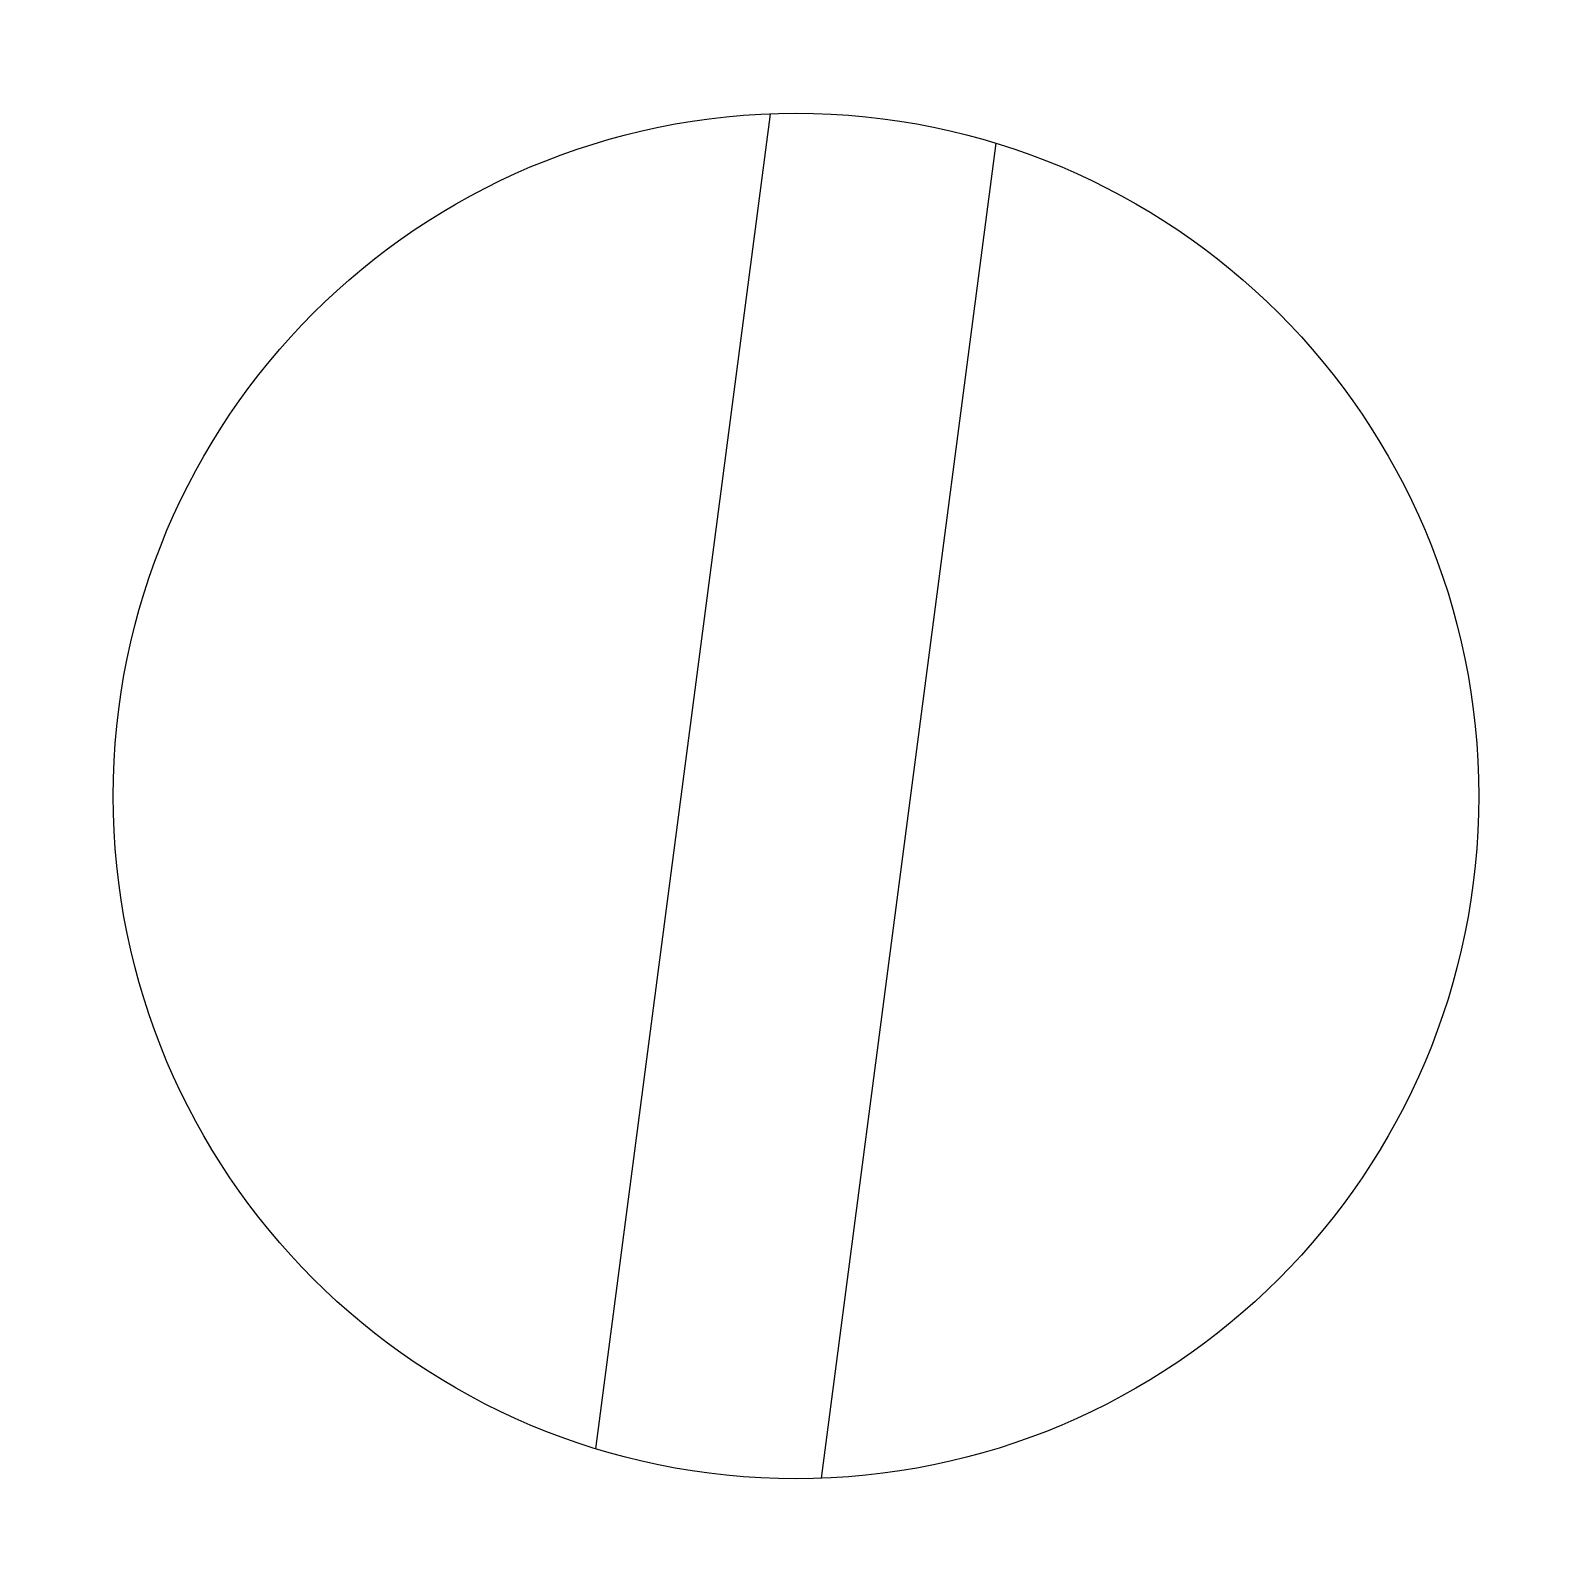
# Model space of a CAD drawing. Header units: metres. Extents: x -1 to 596445, y -2 to 12531291.
# Drawn here: x 596441.914 to 596445.278, y 12530956.716 to 12530960.079 of the extents above; entities that cross this region are included whole.
import ezdxf
from ezdxf.enums import TextEntityAlignment as Align

# ---------------------------------------------------------------- set-up
doc = ezdxf.new("R2010")
doc.units = ezdxf.units.M
doc.linetypes.add('Cable Exist UG', pattern=[8.2, 4, -1.2, 1.8, -1.2])
doc.layers.get('0').update_dxf_attribs({"color": 6})
doc.layers.add('Equip_LV_NEW', color=2, linetype='Continuous')
doc.styles.get("Standard").update_dxf_attribs({"font": 'arial.ttf'})

# ---------------------------------------------------------------- blocks, each defined once
blk = doc.blocks.new('*U208')
for tag, flags, p in [('ACTUAL_STATUS', 9, (1.5, 0)), ('CONSTRUCTED_VOLTAGE', 9, (1.5, -0.2)), ('NO_PHASES', 9, (1.5, -0.4)), ('OPERATING_VOLTAGE', 9, (1.5, -0.6)), ('ORIENTATION', 9, (1.5, -0.8)), ('STATE', 9, (1.5, -1)), ('SWITCH_TYPE', 9, (1.5, -1.2)), ('USAGE', 9, (1.5, -1.4)), ('NOTES', 9, (1.5, -1.6)), ('OWNED_BY', 9, (1.5, -1.8)), ('OPERATED_BY', 9, (1.5, -2)), ('MAINTAINED_BY', 9, (1.5, -2.2)), ('NUMBER_OF_PHASES', 9, (1.5, -2.4)), ('TYPE', 9, (1.5, -2.6)), ('Z', 1, (1.5, -2.8))]:
    blk.add_attdef(tag, text='', height=0.2, dxfattribs=dict(flags=flags)).set_placement(p, align=Align.MIDDLE_LEFT)
blk.add_wipeout([(-1.0562, 6.4567), (-1.1803, 6.316), (-1.2858, 6.1608), (-1.371, 5.9937), (-1.4346, 5.8172), (-1.4756, 5.6341), (-1.4933, 5.4473), (-1.4874, 5.2598), (-1.4581, 5.0744), (-1.4058, 4.8943), (-1.3313, 4.7221), (-1.2359, 4.5605), (-1.1209, 4.4123), (-0.9883, 4.2796), (-0.84, 4.1645), (-0.6786, 4.069), (-0.5064, 3.9944), (-0.3263, 3.9421), (-0.141, 3.9127), (0.0466, 3.9067), (0.2334, 3.9243), (0.4165, 3.9652), (0.593, 4.0287), (0.7602, 4.1139), (0.9154, 4.2193), (1.0562, 4.3433), (1.1803, 4.484), (1.2858, 4.6392), (1.371, 4.8063), (1.4346, 4.9828), (1.4756, 5.1659), (1.4933, 5.3527), (1.4874, 5.5402), (1.4581, 5.7256), (1.4058, 5.9057), (1.3313, 6.0779), (1.2359, 6.2395), (1.1209, 6.3877), (0.9883, 6.5204), (0.84, 6.6355), (0.6786, 6.731), (0.5064, 6.8056), (0.3263, 6.8579), (0.141, 6.8873), (-0.0466, 6.8933), (-0.2334, 6.8757), (-0.4165, 6.8348), (-0.593, 6.7713), (-0.7602, 6.6861), (-0.9154, 6.5807)])
for p, q in [((-0.25, 3.921), (-0.25, 6.879)), ((0.25, 3.921), (0.25, 6.879))]:
    blk.add_line(p, q)
blk.add_circle((0, 5.4), 1.5)

msp = doc.modelspace()

# ---------------------------------------------------------------- block references
at = {"layer": 'Equip_LV_NEW', "linetype": 'Cable Exist UG', "rotation": 352.5567962099826}
msp.add_blockref('*U208', (596442.8965, 12530953.0428), dxfattribs=at)

doc.saveas('drawing.dxf')
